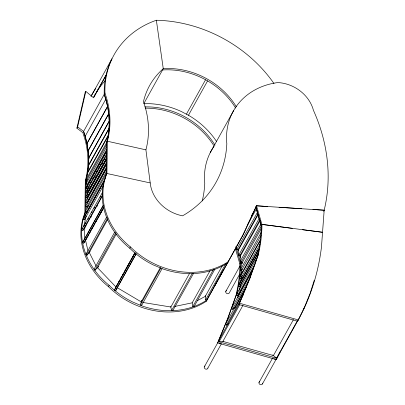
<?xml version="1.0" encoding="UTF-8"?>
<svg xmlns="http://www.w3.org/2000/svg" width="405" height="405" viewBox="0 0 405 405"><rect width="100%" height="100%" fill="white"/><g stroke="black" fill="none" stroke-linecap="round" stroke-linejoin="round"><path stroke-width="0.61" d="M273.937 83.46A129.737 109.664 29.1 0 0 156.36 20.25A99.681 84.255 29.1 0 0 104.935 93.049L104.941 93.059A99.66 84.24 29.1 0 1 107.391 141.234L106.915 173.497A70.607 59.682 29.1 0 0 130.461 246.949A75.127 63.499 29.1 0 0 228.263 261.676L206.201 301.315A75.127 63.499 29.1 0 1 108.398 286.583A70.607 59.682 29.1 0 1 84.853 213.131L85.328 180.873A99.67 84.25 29.1 0 0 84.599 138.07L82.878 132.698L76.904 128.157L85.106 92.674M87.774 148.27A99.665 84.24 29.1 0 1 87.227 174.464L86.037 179.592L85.566 211.856L83.172 219.11A70.607 59.682 29.1 0 0 109.112 285.307A75.127 63.499 29.1 0 0 128.269 299.72L132.551 301.963L141.431 305.714A75.127 63.499 29.1 0 0 206.915 300.034L205.598 299.953L205.259 295.726M86.862 212.26L86.883 211.02M86.918 208.535L86.953 206.049M86.979 204.186L87.019 201.7M87.045 199.837L87.09 196.729M87.11 195.483L87.156 192.38M87.171 191.135L87.207 188.649M87.237 186.786L87.272 184.3M103.498 185.409L84.377 219.763L83.172 219.11L103.812 182.032L106.206 174.773L106.677 142.514A99.66 84.24 29.1 0 0 104.232 94.34A99.681 84.255 29.1 0 1 109.861 63.296L111.922 58.836L91.282 95.914L93.585 97.797L106.333 74.895M261.508 225.732L241.476 261.721L240.165 261.382L240.271 256.264L260.309 220.269M260.83 223.165L260.805 224.299L240.165 261.382M84.346 239.542L84.792 227.6L102.698 195.428M109.158 128.962L108.181 135.371L87.546 172.449L88.604 165.463L109.244 128.38M86.964 186.401L87.379 184.128M242.048 268.839L240.833 274.909L260.562 239.461M106.662 149.526L87.237 184.422L85.976 183.9L86.872 179.891L106.601 144.443M76.904 128.157L77.618 126.881L85.82 91.398L91.282 95.914M85.976 216.756L83.643 226.856L84.858 224.674M252.806 213.05L251.313 216.366M261.012 235.528L241.588 270.429L240.292 270.008L241.947 263.189L261.372 228.293M241.588 270.429L241.861 269.29M261.483 230.658L260.931 232.926L240.292 270.008M87.824 197.245L88.108 196.096L106.621 162.83M87.333 180.017L86.037 179.592L87.728 172.783L108.368 135.705L106.677 142.509M242.084 275.461L239.978 282.852L259.402 247.956M86.999 195.276L87.323 194.213M87.804 192.613L106.647 158.284M87.009 190.75L87.374 189.555M238.96 290.628L241.188 283.495L257.879 253.505M310.103 293.316L314.199 280.422M141.806 300.247L140.16 305.218L160.8 268.135M141.796 304.611L141.431 305.714L162.071 268.631A75.127 63.499 29.1 0 0 227.554 262.956L243.4 234.262L256.517 205.801L324.172 210.205L321.469 247.004A279.556 236.297 29.1 0 1 298.298 319.94L297.584 321.216L238.94 304.55L248.852 280.579L258.243 254.801A178.19 150.619 29.1 0 0 261.919 227.539L261.919 224.395L256.517 205.801L267.791 206.555M207.897 367.998L207.765 368.398A1.919 1.62 29.1 0 1 205.786 369.122L205.32 368.935A1.919 1.62 29.1 0 1 204.242 367.001L204.378 366.601A1.919 1.62 29.1 0 1 204.981 366.004M262.612 383.621L276.868 357.979A1.919 1.62 29.1 0 0 276.883 357.544M236.89 293.159L227.499 318.938L217.586 342.908L276.235 359.574L276.949 358.298L218.3 341.628L228.212 317.662L236.89 293.159A178.19 150.619 29.1 0 0 240.565 265.898L240.565 262.754L235.862 246.559M258.243 254.801L249.561 279.298L238.94 304.55M239.78 277.552L242.119 271.674M260.653 239.887L239.547 278.144L240.798 278.696L241.734 276.342M297.584 321.216L304.373 307.517L309.876 293.883M237.664 297.7L239.502 293.22L253.768 267.589M234.692 308.164L246.412 286.872M221.338 273.901L222.385 271.623M223.094 270.358L206.201 301.315M257.529 256.076A178.19 150.619 29.1 0 0 261.205 228.815L261.205 225.676L255.833 207.087L256.517 205.801L242.686 235.543L214.483 286.33M276.235 359.574L280.25 351.469M136.277 253.677L115.638 290.76L114.423 290.127L117.551 283.925M115.638 290.76L117.06 287.94M238.666 285.373L242.185 278.686M259.013 248.852L238.373 285.935L239.583 286.578L241.334 283.216M255.803 207.082L261.205 225.676L261.919 224.395L292.314 228.349M323.716 211.061L324.172 210.205A185.5 156.796 29.1 0 0 313.414 110.266A34.85 29.459 29.1 0 0 277.82 82.564A73.502 62.132 29.1 0 0 226.82 143.689A118.462 100.131 29.1 0 1 182.569 215.825A36.116 30.527 29.1 0 1 150.204 182.933L106.915 173.497L106.206 174.773M83.172 219.11L104.343 180.807M104.404 180.913L103.812 182.032A70.607 59.682 29.1 0 0 129.752 248.224A75.127 63.499 29.1 0 0 148.908 262.642L153.191 264.88L162.071 268.631M84.377 219.763L86.159 216.417M85.106 92.674L85.82 91.398M105.882 75.305L93.838 96.906A96.937 81.937 29.1 0 1 95.16 94.426M104.935 93.049L83.592 131.417A99.665 84.24 29.1 0 1 87.682 147.668M105.791 99.215L107.558 106.454L86.918 143.537L85.151 136.293L105.791 99.215L104.227 94.33M88.579 158.071L109.218 120.994L108.793 113.754L88.153 150.837L88.579 158.071L89.459 158.142M85.328 180.873L107.391 141.234L145.911 149.85L150.204 182.933M85.976 183.9L106.616 146.823M106.824 153.444L87.095 188.892L85.911 188.209L106.55 151.131M87.941 184.746L106.758 150.938M90.649 182.695L91.252 181.607M92.77 178.878L93.378 177.79M96.415 172.338L97.327 170.702M98.536 168.52L99.448 166.885M100.359 165.245L100.966 164.157M102.485 161.428L103.093 160.34M106.485 155.429L85.845 192.512L86.629 192.982M88.68 188.072L89.287 186.983M94.75 177.167L95.357 176.074M102.035 164.081L102.642 162.987M104.465 159.717L105.072 158.628M87.019 193.22L106.748 157.778M102.602 165.873L87.333 192.745M103.209 164.784L106.849 158.239M106.424 159.935L85.784 197.012L86.948 197.736L106.672 162.294M90.487 192.264L87.612 196.8M91.095 191.175L91.702 190.082M92.31 188.993L94.132 185.723M94.74 184.629L95.347 183.541M95.95 182.447L97.772 179.177M98.38 178.089L100.202 174.813M100.81 173.725L101.417 172.631M102.019 171.543L103.842 168.272M104.449 167.179L106.272 163.909M106.353 164.693L85.713 201.771L86.842 202.546L106.571 167.103M88.184 201.022L106.393 168.303M106.287 169.153L85.647 206.231L86.685 207.117L106.414 171.669M144.033 103.224L163.261 68.683L156.36 20.25M106.333 173.725L85.576 211.02L86.23 211.643M84.853 213.131L85.566 211.856L87.419 212.26M86.554 211.957L105.067 178.696M102.313 192.643L81.673 229.721L82.822 230.465L86.047 225.777M85.465 223.585L86.073 222.497M87.895 219.221L88.503 218.133M91.535 212.681L92.143 211.587M93.965 208.317L94.573 207.228M100.035 197.412L100.642 196.319M82.822 230.465L102.551 195.023M90.71 217.647L91.317 216.559M96.78 206.742L97.387 205.654M86.994 237.811L83.724 243.208L82.544 242.514L103.184 205.431M84.65 238.996L103.467 205.188M83.724 243.208L103.756 207.218M103.736 207.522L85.526 240.241L88.062 251.095M87.627 236.722L88.842 234.541M89.753 232.905L90.968 230.723M91.57 229.635L93.089 226.906M93.697 225.818L94.912 223.636M95.823 222.001L97.038 219.819M97.645 218.73L103.715 207.821M90.047 251.647L87.004 255.175L85.921 254.345L106.561 217.267L107.284 217.819M87.004 255.175L107.34 218.639M107.801 219.267L89.287 252.528L96.223 266.267M95.043 270.181L115.683 233.098L114.65 232.217L94.016 269.295L95.043 270.181L98.769 266.46M116.346 233.893L97.529 267.7L115.987 287.029L135.108 252.674M186.396 114.185L205.517 79.831M188.452 115.268L207.573 80.914M108.398 286.583L109.112 285.307M129.752 248.224L130.461 246.949M118.462 282.29L119.677 280.108M120.589 278.473L121.804 276.291M122.411 275.203L123.621 273.021M124.532 271.385L134.551 253.388M114.423 290.127L135.062 253.044L135.872 253.469M134.5 256.578L117.202 287.656L141.254 301.902L160.375 267.548M135.108 255.484L135.715 254.396M210.342 152.452L233.599 110.686M189.363 273.755L170.849 307.02L142.525 302.398M171.523 310.65L192.162 273.572L193.463 273.537L172.824 310.62L171.523 310.65L170.738 306.413M213.916 269.365L214.787 269.345L194.147 306.428L192.846 306.458L192.173 302.829L210.079 270.656M192.846 306.458L213.481 269.381M222.304 265.791L205.31 296.328L197.24 300.738M205.598 299.953L225.625 263.964M247.207 225.398L256.664 208.393M258.076 213.875L238.044 249.865L236.733 249.551L257.367 212.473L257.337 210.747M258.289 214.377L238.231 250.386L238.484 255.59L239.8 255.879L259.833 219.89M238.484 255.59L259.124 218.508M261.205 225.676L261.919 224.395L322.714 232.303L302.449 229.686M225.772 291.484L240.008 265.913M239.375 274.666L229.27 292.952A1.919 1.62 29.1 0 1 227.291 293.671L226.83 293.488A1.919 1.62 29.1 0 1 225.747 291.554L225.884 291.149A1.919 1.62 29.1 0 1 226.486 290.552M240.798 278.696L259.919 244.342M242.792 277.592L243.704 275.957M244.919 273.775L245.83 272.14M246.741 270.505L247.652 268.869M248.862 266.687L249.774 265.052M250.989 262.87L251.9 261.235M252.811 259.6L253.722 257.96M254.932 255.783L255.844 254.143M256.451 253.054L257.97 250.325M239.583 286.578L258.704 252.224M256.836 258.031L236.201 295.113L237.3 295.923L240.236 292.319M237.3 295.923L254.902 264.293M252.143 271.284L231.503 308.367L232.47 309.314L235.639 306.671M232.47 309.314L250.072 277.683M246.184 287.024L225.544 324.106L226.42 325.119L228.405 323.792M226.42 325.119L243.719 294.035M204.267 366.93L218.477 341.43A1.919 1.62 29.1 0 0 218.462 341.866M219.059 341.81L239.694 304.732L239.36 303.527L218.72 340.61L219.059 341.81L223.778 341.299M207.876 368.069L221.505 343.582M242.924 305.405L222.892 341.395L273.436 355.55L293.463 319.56M323.696 211.056L324.172 210.205L312.893 209.451M259.003 382.487L272.631 358.005M303.158 309.698L304.373 307.517M272.712 354.947L276.569 358.157L297.209 321.079M297.716 320.78L277.379 357.316L276.569 358.157M85.911 188.209L86.781 186.725M82.544 242.514L84.508 239.274M82.033 229.2L82.747 228.157M236.935 294.212L237.669 293.311M85.921 254.345L87.445 252.583M87.227 202.11L88.756 200.369M87.181 206.768L88.675 205.725M174.58 306.484L192.173 302.829M143.841 103.741L149.232 103.665A74.404 62.891 29.1 0 1 181.445 111.578L188.943 115.526A74.404 62.891 29.1 0 1 216.447 141.335M279.07 207.284L301.619 208.722M242.352 262.987L240.565 262.754L239.856 264.035L239.856 267.173A178.19 150.619 29.1 0 1 236.181 294.435M242.428 262.997L240.565 262.754L239.887 264.04L235.325 248.437M86.037 179.592L87.257 179.866M239.649 303.269L298.298 319.94M219.556 343.364L220.016 343.546A1.919 1.62 29.1 0 0 220.502 343.622M77.618 126.881L83.592 131.417L85.151 136.293M235.599 108.074L235.032 107.072A70.708 59.768 29.1 0 0 162.552 69.959M214.959 145.157L214.392 144.155A70.708 59.768 29.1 0 0 144.848 106.9M238.049 249.642L238.261 250.366L238.155 249.131M239.644 255.12L240.332 257.499M241.542 261.66L241.886 262.845M88.108 187.161L88.381 188.345M239.917 254.467L240.281 256.249M241.694 260.886L241.912 263.179M236.662 246.108L236.733 249.551M202.242 200.926A118.462 100.131 29.1 0 0 204.758 183.328A73.502 62.132 29.1 0 1 214.078 146.245M145.911 149.85A99.681 84.255 29.1 0 0 143.456 101.67A86.164 72.834 29.1 0 1 163.261 68.683A70.708 59.768 29.1 0 1 236.388 106.834M145.319 108.16A70.708 59.768 29.1 0 1 213.683 145.43M90.958 96.405A99.681 84.255 29.1 0 1 95.732 88.477M96.289 92.477A96.937 81.937 29.1 0 1 105.518 80.377M276.129 358.982A1.919 1.62 29.1 0 1 274.752 359.103L274.291 358.921A1.919 1.62 29.1 0 1 273.876 358.638M276.731 358.384A1.919 1.62 29.1 0 1 276.483 358.724M259.716 381.561A1.919 1.62 29.1 0 0 259.114 382.158L258.977 382.558A1.919 1.62 29.1 0 0 260.056 384.492L260.521 384.674A1.919 1.62 29.1 0 0 262.501 383.955L262.637 383.555A1.919 1.62 29.1 0 0 262.648 383.115M88.746 158.132L88.391 165.27L109.031 128.193L109.385 121.054L88.746 158.132M107.639 106.454L86.999 143.532L88.057 150.797L108.692 113.719L107.639 106.454"/></g></svg>
